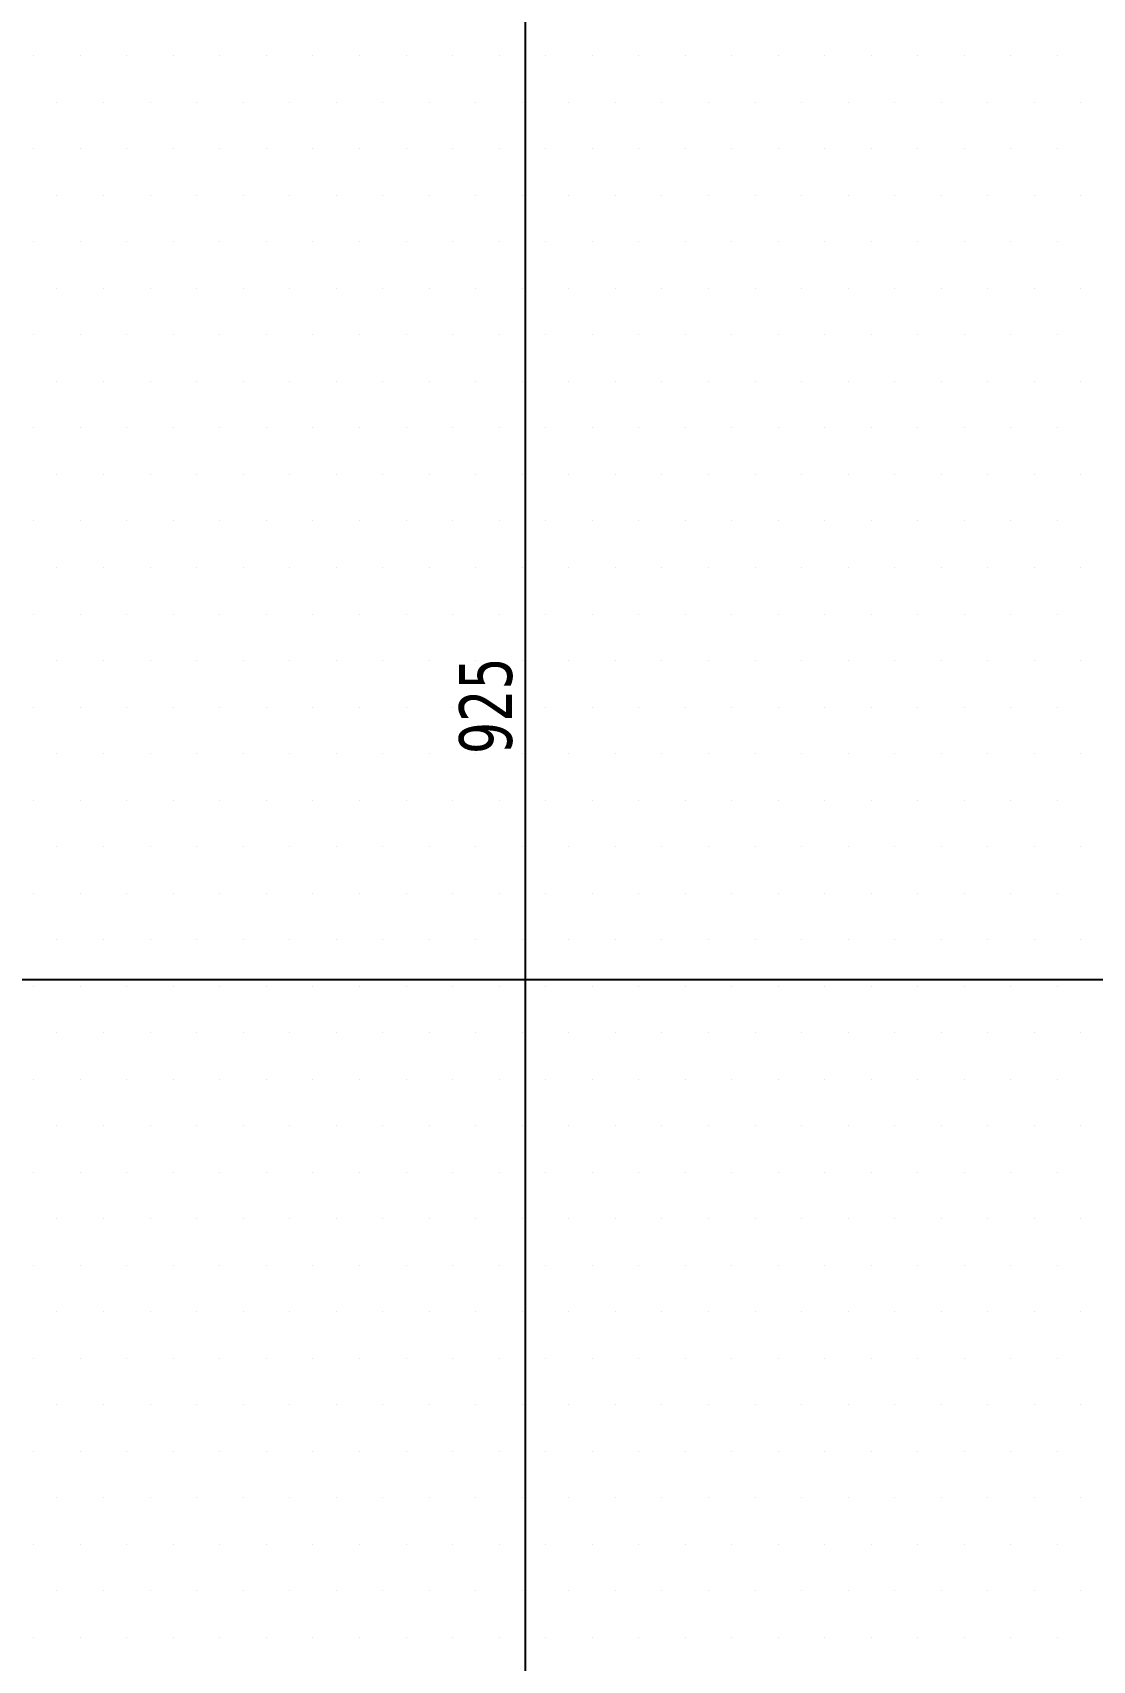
# Model space of a CAD drawing. Header units: millimetres. Extents: x 43168.9 to 43194.6, y -25545.1 to -25543.4.
# Drawn here: x 43178.8456 to 43178.9179, y -25544.4376 to -25544.3264 of the extents above; entities that cross this region are included whole.
import ezdxf

# ---------------------------------------------------------------- set-up
doc = ezdxf.new("R2010")
doc.units = ezdxf.units.MM
doc.header["$LTSCALE"] = 200
doc.layers.add('olcuic_sgh', color=183, linetype='Continuous')
doc.layers.add('tarama-zemin_sgh', color=197, linetype='Continuous')
doc.styles.add('dim', font='VERDANA.TTF', dxfattribs={"width": 0.7})

msp = doc.modelspace()

# ---------------------------------------------------------------- linework, layer by layer
at = {"layer": 'olcuic_sgh'}
for p, q in [((43178.87917, -25544.27966), (43178.87917, -25544.46517)), ((43178.80663, -25544.39107), (43179.08113, -25544.39107))]:
    msp.add_line(p, q, dxfattribs=at)
at = {"layer": 'tarama-zemin_sgh'}
for p, q in [((43178.84564, -25544.32803), (43178.84564, -25544.32803)), ((43178.84881, -25544.32803), (43178.84881, -25544.32803)), ((43178.85199, -25544.32803), (43178.85199, -25544.32803)), ((43178.85516, -25544.32803), (43178.85516, -25544.32803)), ((43178.85834, -25544.32803), (43178.85834, -25544.32803)), ((43178.86151, -25544.32803), (43178.86151, -25544.32803)), ((43178.86469, -25544.32803), (43178.86469, -25544.32803)), ((43178.86786, -25544.32803), (43178.86786, -25544.32803)), ((43178.87104, -25544.32803), (43178.87104, -25544.32803)), ((43178.87421, -25544.32803), (43178.87421, -25544.32803)), ((43178.87739, -25544.32803), (43178.87739, -25544.32803)), ((43178.88056, -25544.32803), (43178.88056, -25544.32803)), ((43178.88374, -25544.32803), (43178.88374, -25544.32803)), ((43178.88691, -25544.32803), (43178.88691, -25544.32803)), ((43178.89009, -25544.32803), (43178.89009, -25544.32803)), ((43178.89326, -25544.32803), (43178.89326, -25544.32803)), ((43178.89644, -25544.32803), (43178.89644, -25544.32803)), ((43178.89961, -25544.32803), (43178.89961, -25544.32803)), ((43178.90279, -25544.32803), (43178.90279, -25544.32803)), ((43178.90596, -25544.32803), (43178.90596, -25544.32803)), ((43178.90914, -25544.32803), (43178.90914, -25544.32803)), ((43178.91231, -25544.32803), (43178.91231, -25544.32803)), ((43178.91549, -25544.32803), (43178.91549, -25544.32803)), ((43178.84722, -25544.3312), (43178.84722, -25544.3312)), ((43178.8504, -25544.3312), (43178.8504, -25544.3312)), ((43178.85357, -25544.3312), (43178.85357, -25544.3312)), ((43178.85675, -25544.3312), (43178.85675, -25544.3312)), ((43178.85992, -25544.3312), (43178.85992, -25544.3312)), ((43178.8631, -25544.3312), (43178.8631, -25544.3312)), ((43178.86627, -25544.3312), (43178.86627, -25544.3312)), ((43178.86945, -25544.3312), (43178.86945, -25544.3312)), ((43178.87262, -25544.3312), (43178.87262, -25544.3312)), ((43178.8758, -25544.3312), (43178.8758, -25544.3312)), ((43178.87897, -25544.3312), (43178.87897, -25544.3312)), ((43178.88215, -25544.3312), (43178.88215, -25544.3312)), ((43178.88532, -25544.3312), (43178.88532, -25544.3312)), ((43178.8885, -25544.3312), (43178.8885, -25544.3312)), ((43178.89167, -25544.3312), (43178.89167, -25544.3312)), ((43178.89485, -25544.3312), (43178.89485, -25544.3312)), ((43178.89802, -25544.3312), (43178.89802, -25544.3312)), ((43178.9012, -25544.3312), (43178.9012, -25544.3312)), ((43178.90437, -25544.3312), (43178.90437, -25544.3312)), ((43178.90755, -25544.3312), (43178.90755, -25544.3312)), ((43178.91072, -25544.3312), (43178.91072, -25544.3312)), ((43178.9139, -25544.3312), (43178.9139, -25544.3312)), ((43178.91707, -25544.3312), (43178.91707, -25544.3312)), ((43178.84564, -25544.33438), (43178.84564, -25544.33438)), ((43178.84881, -25544.33438), (43178.84881, -25544.33438)), ((43178.85199, -25544.33438), (43178.85199, -25544.33438)), ((43178.85516, -25544.33438), (43178.85516, -25544.33438)), ((43178.85834, -25544.33438), (43178.85834, -25544.33438)), ((43178.86151, -25544.33438), (43178.86151, -25544.33438)), ((43178.86469, -25544.33438), (43178.86469, -25544.33438)), ((43178.86786, -25544.33438), (43178.86786, -25544.33438)), ((43178.87104, -25544.33438), (43178.87104, -25544.33438)), ((43178.87421, -25544.33438), (43178.87421, -25544.33438)), ((43178.87739, -25544.33438), (43178.87739, -25544.33438)), ((43178.88056, -25544.33438), (43178.88056, -25544.33438)), ((43178.88374, -25544.33438), (43178.88374, -25544.33438)), ((43178.88691, -25544.33438), (43178.88691, -25544.33438)), ((43178.89009, -25544.33438), (43178.89009, -25544.33438)), ((43178.89326, -25544.33438), (43178.89326, -25544.33438)), ((43178.89644, -25544.33438), (43178.89644, -25544.33438)), ((43178.89961, -25544.33438), (43178.89961, -25544.33438)), ((43178.90279, -25544.33438), (43178.90279, -25544.33438)), ((43178.90596, -25544.33438), (43178.90596, -25544.33438)), ((43178.90914, -25544.33438), (43178.90914, -25544.33438)), ((43178.91231, -25544.33438), (43178.91231, -25544.33438)), ((43178.91549, -25544.33438), (43178.91549, -25544.33438)), ((43178.84722, -25544.33755), (43178.84722, -25544.33755)), ((43178.8504, -25544.33755), (43178.8504, -25544.33755)), ((43178.85357, -25544.33755), (43178.85357, -25544.33755)), ((43178.85675, -25544.33755), (43178.85675, -25544.33755)), ((43178.85992, -25544.33755), (43178.85992, -25544.33755)), ((43178.8631, -25544.33755), (43178.8631, -25544.33755)), ((43178.86627, -25544.33755), (43178.86627, -25544.33755)), ((43178.86945, -25544.33755), (43178.86945, -25544.33755)), ((43178.87262, -25544.33755), (43178.87262, -25544.33755)), ((43178.8758, -25544.33755), (43178.8758, -25544.33755)), ((43178.87897, -25544.33755), (43178.87897, -25544.33755)), ((43178.88215, -25544.33755), (43178.88215, -25544.33755)), ((43178.88532, -25544.33755), (43178.88532, -25544.33755)), ((43178.8885, -25544.33755), (43178.8885, -25544.33755)), ((43178.89167, -25544.33755), (43178.89167, -25544.33755)), ((43178.89485, -25544.33755), (43178.89485, -25544.33755)), ((43178.89802, -25544.33755), (43178.89802, -25544.33755)), ((43178.9012, -25544.33755), (43178.9012, -25544.33755)), ((43178.90437, -25544.33755), (43178.90437, -25544.33755)), ((43178.90755, -25544.33755), (43178.90755, -25544.33755)), ((43178.91072, -25544.33755), (43178.91072, -25544.33755)), ((43178.9139, -25544.33755), (43178.9139, -25544.33755)), ((43178.91707, -25544.33755), (43178.91707, -25544.33755)), ((43178.84564, -25544.34073), (43178.84564, -25544.34073)), ((43178.84881, -25544.34073), (43178.84881, -25544.34073)), ((43178.85199, -25544.34073), (43178.85199, -25544.34073)), ((43178.85516, -25544.34073), (43178.85516, -25544.34073)), ((43178.85834, -25544.34073), (43178.85834, -25544.34073)), ((43178.86151, -25544.34073), (43178.86151, -25544.34073)), ((43178.86469, -25544.34073), (43178.86469, -25544.34073)), ((43178.86786, -25544.34073), (43178.86786, -25544.34073)), ((43178.87104, -25544.34073), (43178.87104, -25544.34073)), ((43178.87421, -25544.34073), (43178.87421, -25544.34073)), ((43178.87739, -25544.34073), (43178.87739, -25544.34073)), ((43178.88056, -25544.34073), (43178.88056, -25544.34073)), ((43178.88374, -25544.34073), (43178.88374, -25544.34073)), ((43178.88691, -25544.34073), (43178.88691, -25544.34073)), ((43178.89009, -25544.34073), (43178.89009, -25544.34073)), ((43178.89326, -25544.34073), (43178.89326, -25544.34073)), ((43178.89644, -25544.34073), (43178.89644, -25544.34073)), ((43178.89961, -25544.34073), (43178.89961, -25544.34073)), ((43178.90279, -25544.34073), (43178.90279, -25544.34073)), ((43178.90596, -25544.34073), (43178.90596, -25544.34073)), ((43178.90914, -25544.34073), (43178.90914, -25544.34073)), ((43178.91231, -25544.34073), (43178.91231, -25544.34073)), ((43178.91549, -25544.34073), (43178.91549, -25544.34073)), ((43178.84722, -25544.3439), (43178.84722, -25544.3439)), ((43178.8504, -25544.3439), (43178.8504, -25544.3439)), ((43178.85357, -25544.3439), (43178.85357, -25544.3439)), ((43178.85675, -25544.3439), (43178.85675, -25544.3439)), ((43178.85992, -25544.3439), (43178.85992, -25544.3439)), ((43178.8631, -25544.3439), (43178.8631, -25544.3439)), ((43178.86627, -25544.3439), (43178.86627, -25544.3439)), ((43178.86945, -25544.3439), (43178.86945, -25544.3439)), ((43178.87262, -25544.3439), (43178.87262, -25544.3439)), ((43178.8758, -25544.3439), (43178.8758, -25544.3439)), ((43178.87897, -25544.3439), (43178.87897, -25544.3439)), ((43178.88215, -25544.3439), (43178.88215, -25544.3439)), ((43178.88532, -25544.3439), (43178.88532, -25544.3439)), ((43178.8885, -25544.3439), (43178.8885, -25544.3439)), ((43178.89167, -25544.3439), (43178.89167, -25544.3439)), ((43178.89485, -25544.3439), (43178.89485, -25544.3439)), ((43178.89802, -25544.3439), (43178.89802, -25544.3439)), ((43178.9012, -25544.3439), (43178.9012, -25544.3439)), ((43178.90437, -25544.3439), (43178.90437, -25544.3439)), ((43178.90755, -25544.3439), (43178.90755, -25544.3439)), ((43178.91072, -25544.3439), (43178.91072, -25544.3439)), ((43178.9139, -25544.3439), (43178.9139, -25544.3439)), ((43178.91707, -25544.3439), (43178.91707, -25544.3439)), ((43178.84564, -25544.34708), (43178.84564, -25544.34708)), ((43178.84881, -25544.34708), (43178.84881, -25544.34708)), ((43178.85199, -25544.34708), (43178.85199, -25544.34708)), ((43178.85516, -25544.34708), (43178.85516, -25544.34708)), ((43178.85834, -25544.34708), (43178.85834, -25544.34708)), ((43178.86151, -25544.34708), (43178.86151, -25544.34708)), ((43178.86469, -25544.34708), (43178.86469, -25544.34708)), ((43178.86786, -25544.34708), (43178.86786, -25544.34708)), ((43178.87104, -25544.34708), (43178.87104, -25544.34708)), ((43178.87421, -25544.34708), (43178.87421, -25544.34708)), ((43178.87739, -25544.34708), (43178.87739, -25544.34708)), ((43178.88056, -25544.34708), (43178.88056, -25544.34708)), ((43178.88374, -25544.34708), (43178.88374, -25544.34708)), ((43178.88691, -25544.34708), (43178.88691, -25544.34708)), ((43178.89009, -25544.34708), (43178.89009, -25544.34708)), ((43178.89326, -25544.34708), (43178.89326, -25544.34708)), ((43178.89644, -25544.34708), (43178.89644, -25544.34708)), ((43178.89961, -25544.34708), (43178.89961, -25544.34708)), ((43178.90279, -25544.34708), (43178.90279, -25544.34708)), ((43178.90596, -25544.34708), (43178.90596, -25544.34708)), ((43178.90914, -25544.34708), (43178.90914, -25544.34708)), ((43178.91231, -25544.34708), (43178.91231, -25544.34708)), ((43178.91549, -25544.34708), (43178.91549, -25544.34708)), ((43178.84722, -25544.35025), (43178.84722, -25544.35025)), ((43178.8504, -25544.35025), (43178.8504, -25544.35025)), ((43178.85357, -25544.35025), (43178.85357, -25544.35025)), ((43178.85675, -25544.35025), (43178.85675, -25544.35025)), ((43178.85992, -25544.35025), (43178.85992, -25544.35025)), ((43178.8631, -25544.35025), (43178.8631, -25544.35025)), ((43178.86627, -25544.35025), (43178.86627, -25544.35025)), ((43178.86945, -25544.35025), (43178.86945, -25544.35025)), ((43178.87262, -25544.35025), (43178.87262, -25544.35025)), ((43178.8758, -25544.35025), (43178.8758, -25544.35025)), ((43178.87897, -25544.35025), (43178.87897, -25544.35025)), ((43178.88215, -25544.35025), (43178.88215, -25544.35025)), ((43178.88532, -25544.35025), (43178.88532, -25544.35025)), ((43178.8885, -25544.35025), (43178.8885, -25544.35025)), ((43178.89167, -25544.35025), (43178.89167, -25544.35025)), ((43178.89485, -25544.35025), (43178.89485, -25544.35025)), ((43178.89802, -25544.35025), (43178.89802, -25544.35025)), ((43178.9012, -25544.35025), (43178.9012, -25544.35025)), ((43178.90437, -25544.35025), (43178.90437, -25544.35025)), ((43178.90755, -25544.35025), (43178.90755, -25544.35025)), ((43178.91072, -25544.35025), (43178.91072, -25544.35025)), ((43178.9139, -25544.35025), (43178.9139, -25544.35025)), ((43178.91707, -25544.35025), (43178.91707, -25544.35025)), ((43178.84564, -25544.35343), (43178.84564, -25544.35343)), ((43178.84881, -25544.35343), (43178.84881, -25544.35343)), ((43178.85199, -25544.35343), (43178.85199, -25544.35343)), ((43178.85516, -25544.35343), (43178.85516, -25544.35343)), ((43178.85834, -25544.35343), (43178.85834, -25544.35343)), ((43178.86151, -25544.35343), (43178.86151, -25544.35343)), ((43178.86469, -25544.35343), (43178.86469, -25544.35343)), ((43178.86786, -25544.35343), (43178.86786, -25544.35343)), ((43178.87104, -25544.35343), (43178.87104, -25544.35343)), ((43178.87421, -25544.35343), (43178.87421, -25544.35343)), ((43178.87739, -25544.35343), (43178.87739, -25544.35343)), ((43178.88056, -25544.35343), (43178.88056, -25544.35343)), ((43178.88374, -25544.35343), (43178.88374, -25544.35343)), ((43178.88691, -25544.35343), (43178.88691, -25544.35343)), ((43178.89009, -25544.35343), (43178.89009, -25544.35343)), ((43178.89326, -25544.35343), (43178.89326, -25544.35343)), ((43178.89644, -25544.35343), (43178.89644, -25544.35343)), ((43178.89961, -25544.35343), (43178.89961, -25544.35343)), ((43178.90279, -25544.35343), (43178.90279, -25544.35343)), ((43178.90596, -25544.35343), (43178.90596, -25544.35343)), ((43178.90914, -25544.35343), (43178.90914, -25544.35343)), ((43178.91231, -25544.35343), (43178.91231, -25544.35343)), ((43178.91549, -25544.35343), (43178.91549, -25544.35343)), ((43178.84722, -25544.3566), (43178.84722, -25544.3566)), ((43178.8504, -25544.3566), (43178.8504, -25544.3566)), ((43178.85357, -25544.3566), (43178.85357, -25544.3566)), ((43178.85675, -25544.3566), (43178.85675, -25544.3566)), ((43178.85992, -25544.3566), (43178.85992, -25544.3566)), ((43178.8631, -25544.3566), (43178.8631, -25544.3566)), ((43178.86627, -25544.3566), (43178.86627, -25544.3566)), ((43178.86945, -25544.3566), (43178.86945, -25544.3566)), ((43178.87262, -25544.3566), (43178.87262, -25544.3566)), ((43178.8758, -25544.3566), (43178.8758, -25544.3566)), ((43178.87897, -25544.3566), (43178.87897, -25544.3566)), ((43178.88215, -25544.3566), (43178.88215, -25544.3566)), ((43178.88532, -25544.3566), (43178.88532, -25544.3566)), ((43178.8885, -25544.3566), (43178.8885, -25544.3566)), ((43178.89167, -25544.3566), (43178.89167, -25544.3566)), ((43178.89485, -25544.3566), (43178.89485, -25544.3566)), ((43178.89802, -25544.3566), (43178.89802, -25544.3566)), ((43178.9012, -25544.3566), (43178.9012, -25544.3566)), ((43178.90437, -25544.3566), (43178.90437, -25544.3566)), ((43178.90755, -25544.3566), (43178.90755, -25544.3566)), ((43178.91072, -25544.3566), (43178.91072, -25544.3566)), ((43178.9139, -25544.3566), (43178.9139, -25544.3566)), ((43178.91707, -25544.3566), (43178.91707, -25544.3566)), ((43178.84564, -25544.35978), (43178.84564, -25544.35978)), ((43178.84881, -25544.35978), (43178.84881, -25544.35978)), ((43178.85199, -25544.35978), (43178.85199, -25544.35978)), ((43178.85516, -25544.35978), (43178.85516, -25544.35978)), ((43178.85834, -25544.35978), (43178.85834, -25544.35978)), ((43178.86151, -25544.35978), (43178.86151, -25544.35978)), ((43178.86469, -25544.35978), (43178.86469, -25544.35978)), ((43178.86786, -25544.35978), (43178.86786, -25544.35978)), ((43178.87104, -25544.35978), (43178.87104, -25544.35978)), ((43178.87421, -25544.35978), (43178.87421, -25544.35978)), ((43178.87739, -25544.35978), (43178.87739, -25544.35978)), ((43178.88056, -25544.35978), (43178.88056, -25544.35978)), ((43178.88374, -25544.35978), (43178.88374, -25544.35978)), ((43178.88691, -25544.35978), (43178.88691, -25544.35978)), ((43178.89009, -25544.35978), (43178.89009, -25544.35978)), ((43178.89326, -25544.35978), (43178.89326, -25544.35978)), ((43178.89644, -25544.35978), (43178.89644, -25544.35978)), ((43178.89961, -25544.35978), (43178.89961, -25544.35978)), ((43178.90279, -25544.35978), (43178.90279, -25544.35978)), ((43178.90596, -25544.35978), (43178.90596, -25544.35978)), ((43178.90914, -25544.35978), (43178.90914, -25544.35978)), ((43178.91231, -25544.35978), (43178.91231, -25544.35978)), ((43178.91549, -25544.35978), (43178.91549, -25544.35978)), ((43178.84722, -25544.36295), (43178.84722, -25544.36295)), ((43178.8504, -25544.36295), (43178.8504, -25544.36295)), ((43178.85357, -25544.36295), (43178.85357, -25544.36295)), ((43178.85675, -25544.36295), (43178.85675, -25544.36295)), ((43178.85992, -25544.36295), (43178.85992, -25544.36295)), ((43178.8631, -25544.36295), (43178.8631, -25544.36295)), ((43178.86627, -25544.36295), (43178.86627, -25544.36295)), ((43178.86945, -25544.36295), (43178.86945, -25544.36295)), ((43178.87262, -25544.36295), (43178.87262, -25544.36295)), ((43178.8758, -25544.36295), (43178.8758, -25544.36295)), ((43178.87897, -25544.36295), (43178.87897, -25544.36295)), ((43178.88215, -25544.36295), (43178.88215, -25544.36295)), ((43178.88532, -25544.36295), (43178.88532, -25544.36295)), ((43178.8885, -25544.36295), (43178.8885, -25544.36295)), ((43178.89167, -25544.36295), (43178.89167, -25544.36295)), ((43178.89485, -25544.36295), (43178.89485, -25544.36295)), ((43178.89802, -25544.36295), (43178.89802, -25544.36295)), ((43178.9012, -25544.36295), (43178.9012, -25544.36295)), ((43178.90437, -25544.36295), (43178.90437, -25544.36295)), ((43178.90755, -25544.36295), (43178.90755, -25544.36295)), ((43178.91072, -25544.36295), (43178.91072, -25544.36295)), ((43178.9139, -25544.36295), (43178.9139, -25544.36295)), ((43178.91707, -25544.36295), (43178.91707, -25544.36295)), ((43178.84564, -25544.36613), (43178.84564, -25544.36613)), ((43178.84881, -25544.36613), (43178.84881, -25544.36613)), ((43178.85199, -25544.36613), (43178.85199, -25544.36613)), ((43178.85516, -25544.36613), (43178.85516, -25544.36613)), ((43178.85834, -25544.36613), (43178.85834, -25544.36613)), ((43178.86151, -25544.36613), (43178.86151, -25544.36613)), ((43178.86469, -25544.36613), (43178.86469, -25544.36613)), ((43178.86786, -25544.36613), (43178.86786, -25544.36613)), ((43178.87104, -25544.36613), (43178.87104, -25544.36613)), ((43178.87421, -25544.36613), (43178.87421, -25544.36613)), ((43178.87739, -25544.36613), (43178.87739, -25544.36613)), ((43178.88056, -25544.36613), (43178.88056, -25544.36613)), ((43178.88374, -25544.36613), (43178.88374, -25544.36613)), ((43178.88691, -25544.36613), (43178.88691, -25544.36613)), ((43178.89009, -25544.36613), (43178.89009, -25544.36613)), ((43178.89326, -25544.36613), (43178.89326, -25544.36613)), ((43178.89644, -25544.36613), (43178.89644, -25544.36613)), ((43178.89961, -25544.36613), (43178.89961, -25544.36613)), ((43178.90279, -25544.36613), (43178.90279, -25544.36613)), ((43178.90596, -25544.36613), (43178.90596, -25544.36613)), ((43178.90914, -25544.36613), (43178.90914, -25544.36613)), ((43178.91231, -25544.36613), (43178.91231, -25544.36613)), ((43178.91549, -25544.36613), (43178.91549, -25544.36613)), ((43178.84722, -25544.3693), (43178.84722, -25544.3693)), ((43178.8504, -25544.3693), (43178.8504, -25544.3693)), ((43178.85357, -25544.3693), (43178.85357, -25544.3693)), ((43178.85675, -25544.3693), (43178.85675, -25544.3693)), ((43178.85992, -25544.3693), (43178.85992, -25544.3693)), ((43178.8631, -25544.3693), (43178.8631, -25544.3693)), ((43178.86627, -25544.3693), (43178.86627, -25544.3693)), ((43178.86945, -25544.3693), (43178.86945, -25544.3693)), ((43178.87262, -25544.3693), (43178.87262, -25544.3693)), ((43178.8758, -25544.3693), (43178.8758, -25544.3693)), ((43178.87897, -25544.3693), (43178.87897, -25544.3693)), ((43178.88215, -25544.3693), (43178.88215, -25544.3693)), ((43178.88532, -25544.3693), (43178.88532, -25544.3693)), ((43178.8885, -25544.3693), (43178.8885, -25544.3693)), ((43178.89167, -25544.3693), (43178.89167, -25544.3693)), ((43178.89485, -25544.3693), (43178.89485, -25544.3693)), ((43178.89802, -25544.3693), (43178.89802, -25544.3693)), ((43178.9012, -25544.3693), (43178.9012, -25544.3693)), ((43178.90437, -25544.3693), (43178.90437, -25544.3693)), ((43178.90755, -25544.3693), (43178.90755, -25544.3693)), ((43178.91072, -25544.3693), (43178.91072, -25544.3693)), ((43178.9139, -25544.3693), (43178.9139, -25544.3693)), ((43178.91707, -25544.3693), (43178.91707, -25544.3693)), ((43178.84564, -25544.37248), (43178.84564, -25544.37248)), ((43178.84881, -25544.37248), (43178.84881, -25544.37248)), ((43178.85199, -25544.37248), (43178.85199, -25544.37248)), ((43178.85516, -25544.37248), (43178.85516, -25544.37248)), ((43178.85834, -25544.37248), (43178.85834, -25544.37248)), ((43178.86151, -25544.37248), (43178.86151, -25544.37248)), ((43178.86469, -25544.37248), (43178.86469, -25544.37248)), ((43178.86786, -25544.37248), (43178.86786, -25544.37248)), ((43178.87104, -25544.37248), (43178.87104, -25544.37248)), ((43178.87421, -25544.37248), (43178.87421, -25544.37248)), ((43178.87739, -25544.37248), (43178.87739, -25544.37248)), ((43178.88056, -25544.37248), (43178.88056, -25544.37248)), ((43178.88374, -25544.37248), (43178.88374, -25544.37248)), ((43178.88691, -25544.37248), (43178.88691, -25544.37248)), ((43178.89009, -25544.37248), (43178.89009, -25544.37248)), ((43178.89326, -25544.37248), (43178.89326, -25544.37248)), ((43178.89644, -25544.37248), (43178.89644, -25544.37248)), ((43178.89961, -25544.37248), (43178.89961, -25544.37248)), ((43178.90279, -25544.37248), (43178.90279, -25544.37248)), ((43178.90596, -25544.37248), (43178.90596, -25544.37248)), ((43178.90914, -25544.37248), (43178.90914, -25544.37248)), ((43178.91231, -25544.37248), (43178.91231, -25544.37248)), ((43178.91549, -25544.37248), (43178.91549, -25544.37248)), ((43178.84722, -25544.37565), (43178.84722, -25544.37565)), ((43178.8504, -25544.37565), (43178.8504, -25544.37565)), ((43178.85357, -25544.37565), (43178.85357, -25544.37565)), ((43178.85675, -25544.37565), (43178.85675, -25544.37565)), ((43178.85992, -25544.37565), (43178.85992, -25544.37565)), ((43178.8631, -25544.37565), (43178.8631, -25544.37565)), ((43178.86627, -25544.37565), (43178.86627, -25544.37565)), ((43178.86945, -25544.37565), (43178.86945, -25544.37565)), ((43178.87262, -25544.37565), (43178.87262, -25544.37565)), ((43178.8758, -25544.37565), (43178.8758, -25544.37565)), ((43178.87897, -25544.37565), (43178.87897, -25544.37565)), ((43178.88215, -25544.37565), (43178.88215, -25544.37565)), ((43178.88532, -25544.37565), (43178.88532, -25544.37565)), ((43178.8885, -25544.37565), (43178.8885, -25544.37565)), ((43178.89167, -25544.37565), (43178.89167, -25544.37565)), ((43178.89485, -25544.37565), (43178.89485, -25544.37565)), ((43178.89802, -25544.37565), (43178.89802, -25544.37565)), ((43178.9012, -25544.37565), (43178.9012, -25544.37565)), ((43178.90437, -25544.37565), (43178.90437, -25544.37565)), ((43178.90755, -25544.37565), (43178.90755, -25544.37565)), ((43178.91072, -25544.37565), (43178.91072, -25544.37565)), ((43178.9139, -25544.37565), (43178.9139, -25544.37565)), ((43178.91707, -25544.37565), (43178.91707, -25544.37565)), ((43178.84564, -25544.37883), (43178.84564, -25544.37883)), ((43178.84881, -25544.37883), (43178.84881, -25544.37883)), ((43178.85199, -25544.37883), (43178.85199, -25544.37883)), ((43178.85516, -25544.37883), (43178.85516, -25544.37883)), ((43178.85834, -25544.37883), (43178.85834, -25544.37883)), ((43178.86151, -25544.37883), (43178.86151, -25544.37883)), ((43178.86469, -25544.37883), (43178.86469, -25544.37883)), ((43178.86786, -25544.37883), (43178.86786, -25544.37883)), ((43178.87104, -25544.37883), (43178.87104, -25544.37883)), ((43178.87421, -25544.37883), (43178.87421, -25544.37883)), ((43178.87739, -25544.37883), (43178.87739, -25544.37883)), ((43178.88056, -25544.37883), (43178.88056, -25544.37883)), ((43178.88374, -25544.37883), (43178.88374, -25544.37883)), ((43178.88691, -25544.37883), (43178.88691, -25544.37883)), ((43178.89009, -25544.37883), (43178.89009, -25544.37883)), ((43178.89326, -25544.37883), (43178.89326, -25544.37883)), ((43178.89644, -25544.37883), (43178.89644, -25544.37883)), ((43178.89961, -25544.37883), (43178.89961, -25544.37883)), ((43178.90279, -25544.37883), (43178.90279, -25544.37883)), ((43178.90596, -25544.37883), (43178.90596, -25544.37883)), ((43178.90914, -25544.37883), (43178.90914, -25544.37883)), ((43178.91231, -25544.37883), (43178.91231, -25544.37883)), ((43178.91549, -25544.37883), (43178.91549, -25544.37883)), ((43178.84722, -25544.382), (43178.84722, -25544.382)), ((43178.8504, -25544.382), (43178.8504, -25544.382)), ((43178.85357, -25544.382), (43178.85357, -25544.382)), ((43178.85675, -25544.382), (43178.85675, -25544.382)), ((43178.85992, -25544.382), (43178.85992, -25544.382)), ((43178.8631, -25544.382), (43178.8631, -25544.382)), ((43178.86627, -25544.382), (43178.86627, -25544.382)), ((43178.86945, -25544.382), (43178.86945, -25544.382)), ((43178.87262, -25544.382), (43178.87262, -25544.382)), ((43178.8758, -25544.382), (43178.8758, -25544.382)), ((43178.87897, -25544.382), (43178.87897, -25544.382)), ((43178.88215, -25544.382), (43178.88215, -25544.382)), ((43178.88532, -25544.382), (43178.88532, -25544.382)), ((43178.8885, -25544.382), (43178.8885, -25544.382)), ((43178.89167, -25544.382), (43178.89167, -25544.382)), ((43178.89485, -25544.382), (43178.89485, -25544.382)), ((43178.89802, -25544.382), (43178.89802, -25544.382)), ((43178.9012, -25544.382), (43178.9012, -25544.382)), ((43178.90437, -25544.382), (43178.90437, -25544.382)), ((43178.90755, -25544.382), (43178.90755, -25544.382)), ((43178.91072, -25544.382), (43178.91072, -25544.382)), ((43178.9139, -25544.382), (43178.9139, -25544.382)), ((43178.91707, -25544.382), (43178.91707, -25544.382)), ((43178.84564, -25544.38518), (43178.84564, -25544.38518)), ((43178.84881, -25544.38518), (43178.84881, -25544.38518)), ((43178.85199, -25544.38518), (43178.85199, -25544.38518)), ((43178.85516, -25544.38518), (43178.85516, -25544.38518)), ((43178.85834, -25544.38518), (43178.85834, -25544.38518)), ((43178.86151, -25544.38518), (43178.86151, -25544.38518)), ((43178.86469, -25544.38518), (43178.86469, -25544.38518)), ((43178.86786, -25544.38518), (43178.86786, -25544.38518)), ((43178.87104, -25544.38518), (43178.87104, -25544.38518)), ((43178.87421, -25544.38518), (43178.87421, -25544.38518)), ((43178.87739, -25544.38518), (43178.87739, -25544.38518)), ((43178.88056, -25544.38518), (43178.88056, -25544.38518)), ((43178.88374, -25544.38518), (43178.88374, -25544.38518)), ((43178.88691, -25544.38518), (43178.88691, -25544.38518)), ((43178.89009, -25544.38518), (43178.89009, -25544.38518)), ((43178.89326, -25544.38518), (43178.89326, -25544.38518)), ((43178.89644, -25544.38518), (43178.89644, -25544.38518)), ((43178.89961, -25544.38518), (43178.89961, -25544.38518)), ((43178.90279, -25544.38518), (43178.90279, -25544.38518)), ((43178.90596, -25544.38518), (43178.90596, -25544.38518)), ((43178.90914, -25544.38518), (43178.90914, -25544.38518)), ((43178.91231, -25544.38518), (43178.91231, -25544.38518)), ((43178.91549, -25544.38518), (43178.91549, -25544.38518)), ((43178.84722, -25544.38835), (43178.84722, -25544.38835)), ((43178.8504, -25544.38835), (43178.8504, -25544.38835)), ((43178.85357, -25544.38835), (43178.85357, -25544.38835)), ((43178.85675, -25544.38835), (43178.85675, -25544.38835)), ((43178.85992, -25544.38835), (43178.85992, -25544.38835)), ((43178.8631, -25544.38835), (43178.8631, -25544.38835)), ((43178.86627, -25544.38835), (43178.86627, -25544.38835)), ((43178.86945, -25544.38835), (43178.86945, -25544.38835)), ((43178.87262, -25544.38835), (43178.87262, -25544.38835)), ((43178.8758, -25544.38835), (43178.8758, -25544.38835)), ((43178.87897, -25544.38835), (43178.87897, -25544.38835)), ((43178.88215, -25544.38835), (43178.88215, -25544.38835)), ((43178.88532, -25544.38835), (43178.88532, -25544.38835)), ((43178.8885, -25544.38835), (43178.8885, -25544.38835)), ((43178.89167, -25544.38835), (43178.89167, -25544.38835)), ((43178.89485, -25544.38835), (43178.89485, -25544.38835)), ((43178.89802, -25544.38835), (43178.89802, -25544.38835)), ((43178.9012, -25544.38835), (43178.9012, -25544.38835)), ((43178.90437, -25544.38835), (43178.90437, -25544.38835)), ((43178.90755, -25544.38835), (43178.90755, -25544.38835)), ((43178.91072, -25544.38835), (43178.91072, -25544.38835)), ((43178.9139, -25544.38835), (43178.9139, -25544.38835)), ((43178.91707, -25544.38835), (43178.91707, -25544.38835)), ((43178.84564, -25544.39153), (43178.84564, -25544.39153)), ((43178.84881, -25544.39153), (43178.84881, -25544.39153)), ((43178.85199, -25544.39153), (43178.85199, -25544.39153)), ((43178.85516, -25544.39153), (43178.85516, -25544.39153)), ((43178.85834, -25544.39153), (43178.85834, -25544.39153)), ((43178.86151, -25544.39153), (43178.86151, -25544.39153)), ((43178.86469, -25544.39153), (43178.86469, -25544.39153)), ((43178.86786, -25544.39153), (43178.86786, -25544.39153)), ((43178.87104, -25544.39153), (43178.87104, -25544.39153)), ((43178.87421, -25544.39153), (43178.87421, -25544.39153)), ((43178.87739, -25544.39153), (43178.87739, -25544.39153)), ((43178.88056, -25544.39153), (43178.88056, -25544.39153)), ((43178.88374, -25544.39153), (43178.88374, -25544.39153)), ((43178.88691, -25544.39153), (43178.88691, -25544.39153)), ((43178.89009, -25544.39153), (43178.89009, -25544.39153)), ((43178.89326, -25544.39153), (43178.89326, -25544.39153)), ((43178.89644, -25544.39153), (43178.89644, -25544.39153)), ((43178.89961, -25544.39153), (43178.89961, -25544.39153)), ((43178.90279, -25544.39153), (43178.90279, -25544.39153)), ((43178.90596, -25544.39153), (43178.90596, -25544.39153)), ((43178.90914, -25544.39153), (43178.90914, -25544.39153)), ((43178.91231, -25544.39153), (43178.91231, -25544.39153)), ((43178.91549, -25544.39153), (43178.91549, -25544.39153)), ((43178.84722, -25544.3947), (43178.84722, -25544.3947)), ((43178.8504, -25544.3947), (43178.8504, -25544.3947)), ((43178.85357, -25544.3947), (43178.85357, -25544.3947)), ((43178.85675, -25544.3947), (43178.85675, -25544.3947)), ((43178.85992, -25544.3947), (43178.85992, -25544.3947)), ((43178.8631, -25544.3947), (43178.8631, -25544.3947)), ((43178.86627, -25544.3947), (43178.86627, -25544.3947)), ((43178.86945, -25544.3947), (43178.86945, -25544.3947)), ((43178.87262, -25544.3947), (43178.87262, -25544.3947)), ((43178.8758, -25544.3947), (43178.8758, -25544.3947)), ((43178.87897, -25544.3947), (43178.87897, -25544.3947)), ((43178.88215, -25544.3947), (43178.88215, -25544.3947)), ((43178.88532, -25544.3947), (43178.88532, -25544.3947)), ((43178.8885, -25544.3947), (43178.8885, -25544.3947)), ((43178.89167, -25544.3947), (43178.89167, -25544.3947)), ((43178.89485, -25544.3947), (43178.89485, -25544.3947)), ((43178.89802, -25544.3947), (43178.89802, -25544.3947)), ((43178.9012, -25544.3947), (43178.9012, -25544.3947)), ((43178.90437, -25544.3947), (43178.90437, -25544.3947)), ((43178.90755, -25544.3947), (43178.90755, -25544.3947)), ((43178.91072, -25544.3947), (43178.91072, -25544.3947)), ((43178.9139, -25544.3947), (43178.9139, -25544.3947)), ((43178.91707, -25544.3947), (43178.91707, -25544.3947)), ((43178.84564, -25544.39788), (43178.84564, -25544.39788)), ((43178.84881, -25544.39788), (43178.84881, -25544.39788)), ((43178.85199, -25544.39788), (43178.85199, -25544.39788)), ((43178.85516, -25544.39788), (43178.85516, -25544.39788)), ((43178.85834, -25544.39788), (43178.85834, -25544.39788)), ((43178.86151, -25544.39788), (43178.86151, -25544.39788)), ((43178.86469, -25544.39788), (43178.86469, -25544.39788)), ((43178.86786, -25544.39788), (43178.86786, -25544.39788)), ((43178.87104, -25544.39788), (43178.87104, -25544.39788)), ((43178.87421, -25544.39788), (43178.87421, -25544.39788)), ((43178.87739, -25544.39788), (43178.87739, -25544.39788)), ((43178.88056, -25544.39788), (43178.88056, -25544.39788)), ((43178.88374, -25544.39788), (43178.88374, -25544.39788)), ((43178.88691, -25544.39788), (43178.88691, -25544.39788)), ((43178.89009, -25544.39788), (43178.89009, -25544.39788)), ((43178.89326, -25544.39788), (43178.89326, -25544.39788)), ((43178.89644, -25544.39788), (43178.89644, -25544.39788)), ((43178.89961, -25544.39788), (43178.89961, -25544.39788)), ((43178.90279, -25544.39788), (43178.90279, -25544.39788)), ((43178.90596, -25544.39788), (43178.90596, -25544.39788)), ((43178.90914, -25544.39788), (43178.90914, -25544.39788)), ((43178.91231, -25544.39788), (43178.91231, -25544.39788)), ((43178.91549, -25544.39788), (43178.91549, -25544.39788)), ((43178.84722, -25544.40105), (43178.84722, -25544.40105)), ((43178.8504, -25544.40105), (43178.8504, -25544.40105)), ((43178.85357, -25544.40105), (43178.85357, -25544.40105)), ((43178.85675, -25544.40105), (43178.85675, -25544.40105)), ((43178.85992, -25544.40105), (43178.85992, -25544.40105)), ((43178.8631, -25544.40105), (43178.8631, -25544.40105)), ((43178.86627, -25544.40105), (43178.86627, -25544.40105)), ((43178.86945, -25544.40105), (43178.86945, -25544.40105)), ((43178.87262, -25544.40105), (43178.87262, -25544.40105)), ((43178.8758, -25544.40105), (43178.8758, -25544.40105)), ((43178.87897, -25544.40105), (43178.87897, -25544.40105)), ((43178.88215, -25544.40105), (43178.88215, -25544.40105)), ((43178.88532, -25544.40105), (43178.88532, -25544.40105)), ((43178.8885, -25544.40105), (43178.8885, -25544.40105)), ((43178.89167, -25544.40105), (43178.89167, -25544.40105)), ((43178.89485, -25544.40105), (43178.89485, -25544.40105)), ((43178.89802, -25544.40105), (43178.89802, -25544.40105)), ((43178.9012, -25544.40105), (43178.9012, -25544.40105)), ((43178.90437, -25544.40105), (43178.90437, -25544.40105)), ((43178.90755, -25544.40105), (43178.90755, -25544.40105)), ((43178.91072, -25544.40105), (43178.91072, -25544.40105)), ((43178.9139, -25544.40105), (43178.9139, -25544.40105)), ((43178.91707, -25544.40105), (43178.91707, -25544.40105)), ((43178.84564, -25544.40423), (43178.84564, -25544.40423)), ((43178.84881, -25544.40423), (43178.84881, -25544.40423)), ((43178.85199, -25544.40423), (43178.85199, -25544.40423)), ((43178.85516, -25544.40423), (43178.85516, -25544.40423)), ((43178.85834, -25544.40423), (43178.85834, -25544.40423)), ((43178.86151, -25544.40423), (43178.86151, -25544.40423)), ((43178.86469, -25544.40423), (43178.86469, -25544.40423)), ((43178.86786, -25544.40423), (43178.86786, -25544.40423)), ((43178.87104, -25544.40423), (43178.87104, -25544.40423)), ((43178.87421, -25544.40423), (43178.87421, -25544.40423)), ((43178.87739, -25544.40423), (43178.87739, -25544.40423)), ((43178.88056, -25544.40423), (43178.88056, -25544.40423)), ((43178.88374, -25544.40423), (43178.88374, -25544.40423)), ((43178.88691, -25544.40423), (43178.88691, -25544.40423)), ((43178.89009, -25544.40423), (43178.89009, -25544.40423)), ((43178.89326, -25544.40423), (43178.89326, -25544.40423)), ((43178.89644, -25544.40423), (43178.89644, -25544.40423)), ((43178.89961, -25544.40423), (43178.89961, -25544.40423)), ((43178.90279, -25544.40423), (43178.90279, -25544.40423)), ((43178.90596, -25544.40423), (43178.90596, -25544.40423)), ((43178.90914, -25544.40423), (43178.90914, -25544.40423)), ((43178.91231, -25544.40423), (43178.91231, -25544.40423)), ((43178.91549, -25544.40423), (43178.91549, -25544.40423)), ((43178.84722, -25544.4074), (43178.84722, -25544.4074)), ((43178.8504, -25544.4074), (43178.8504, -25544.4074)), ((43178.85357, -25544.4074), (43178.85357, -25544.4074)), ((43178.85675, -25544.4074), (43178.85675, -25544.4074)), ((43178.85992, -25544.4074), (43178.85992, -25544.4074)), ((43178.8631, -25544.4074), (43178.8631, -25544.4074)), ((43178.86627, -25544.4074), (43178.86627, -25544.4074)), ((43178.86945, -25544.4074), (43178.86945, -25544.4074)), ((43178.87262, -25544.4074), (43178.87262, -25544.4074)), ((43178.8758, -25544.4074), (43178.8758, -25544.4074)), ((43178.87897, -25544.4074), (43178.87897, -25544.4074)), ((43178.88215, -25544.4074), (43178.88215, -25544.4074)), ((43178.88532, -25544.4074), (43178.88532, -25544.4074)), ((43178.8885, -25544.4074), (43178.8885, -25544.4074)), ((43178.89167, -25544.4074), (43178.89167, -25544.4074)), ((43178.89485, -25544.4074), (43178.89485, -25544.4074)), ((43178.89802, -25544.4074), (43178.89802, -25544.4074)), ((43178.9012, -25544.4074), (43178.9012, -25544.4074)), ((43178.90437, -25544.4074), (43178.90437, -25544.4074)), ((43178.90755, -25544.4074), (43178.90755, -25544.4074)), ((43178.91072, -25544.4074), (43178.91072, -25544.4074)), ((43178.9139, -25544.4074), (43178.9139, -25544.4074)), ((43178.91707, -25544.4074), (43178.91707, -25544.4074)), ((43178.84564, -25544.41058), (43178.84564, -25544.41058)), ((43178.84881, -25544.41058), (43178.84881, -25544.41058)), ((43178.85199, -25544.41058), (43178.85199, -25544.41058)), ((43178.85516, -25544.41058), (43178.85516, -25544.41058)), ((43178.85834, -25544.41058), (43178.85834, -25544.41058)), ((43178.86151, -25544.41058), (43178.86151, -25544.41058)), ((43178.86469, -25544.41058), (43178.86469, -25544.41058)), ((43178.86786, -25544.41058), (43178.86786, -25544.41058)), ((43178.87104, -25544.41058), (43178.87104, -25544.41058)), ((43178.87421, -25544.41058), (43178.87421, -25544.41058)), ((43178.87739, -25544.41058), (43178.87739, -25544.41058)), ((43178.88056, -25544.41058), (43178.88056, -25544.41058)), ((43178.88374, -25544.41058), (43178.88374, -25544.41058)), ((43178.88691, -25544.41058), (43178.88691, -25544.41058)), ((43178.89009, -25544.41058), (43178.89009, -25544.41058)), ((43178.89326, -25544.41058), (43178.89326, -25544.41058)), ((43178.89644, -25544.41058), (43178.89644, -25544.41058)), ((43178.89961, -25544.41058), (43178.89961, -25544.41058)), ((43178.90279, -25544.41058), (43178.90279, -25544.41058)), ((43178.90596, -25544.41058), (43178.90596, -25544.41058)), ((43178.90914, -25544.41058), (43178.90914, -25544.41058)), ((43178.91231, -25544.41058), (43178.91231, -25544.41058)), ((43178.91549, -25544.41058), (43178.91549, -25544.41058)), ((43178.84722, -25544.41375), (43178.84722, -25544.41375)), ((43178.8504, -25544.41375), (43178.8504, -25544.41375)), ((43178.85357, -25544.41375), (43178.85357, -25544.41375)), ((43178.85675, -25544.41375), (43178.85675, -25544.41375)), ((43178.85992, -25544.41375), (43178.85992, -25544.41375)), ((43178.8631, -25544.41375), (43178.8631, -25544.41375)), ((43178.86627, -25544.41375), (43178.86627, -25544.41375)), ((43178.86945, -25544.41375), (43178.86945, -25544.41375)), ((43178.87262, -25544.41375), (43178.87262, -25544.41375)), ((43178.8758, -25544.41375), (43178.8758, -25544.41375)), ((43178.87897, -25544.41375), (43178.87897, -25544.41375)), ((43178.88215, -25544.41375), (43178.88215, -25544.41375)), ((43178.88532, -25544.41375), (43178.88532, -25544.41375)), ((43178.8885, -25544.41375), (43178.8885, -25544.41375)), ((43178.89167, -25544.41375), (43178.89167, -25544.41375)), ((43178.89485, -25544.41375), (43178.89485, -25544.41375)), ((43178.89802, -25544.41375), (43178.89802, -25544.41375)), ((43178.9012, -25544.41375), (43178.9012, -25544.41375)), ((43178.90437, -25544.41375), (43178.90437, -25544.41375)), ((43178.90755, -25544.41375), (43178.90755, -25544.41375)), ((43178.91072, -25544.41375), (43178.91072, -25544.41375)), ((43178.9139, -25544.41375), (43178.9139, -25544.41375)), ((43178.91707, -25544.41375), (43178.91707, -25544.41375)), ((43178.84564, -25544.41693), (43178.84564, -25544.41693)), ((43178.84881, -25544.41693), (43178.84881, -25544.41693)), ((43178.85199, -25544.41693), (43178.85199, -25544.41693)), ((43178.85516, -25544.41693), (43178.85516, -25544.41693)), ((43178.85834, -25544.41693), (43178.85834, -25544.41693)), ((43178.86151, -25544.41693), (43178.86151, -25544.41693)), ((43178.86469, -25544.41693), (43178.86469, -25544.41693)), ((43178.86786, -25544.41693), (43178.86786, -25544.41693)), ((43178.87104, -25544.41693), (43178.87104, -25544.41693)), ((43178.87421, -25544.41693), (43178.87421, -25544.41693)), ((43178.87739, -25544.41693), (43178.87739, -25544.41693)), ((43178.88056, -25544.41693), (43178.88056, -25544.41693)), ((43178.88374, -25544.41693), (43178.88374, -25544.41693)), ((43178.88691, -25544.41693), (43178.88691, -25544.41693)), ((43178.89009, -25544.41693), (43178.89009, -25544.41693)), ((43178.89326, -25544.41693), (43178.89326, -25544.41693)), ((43178.89644, -25544.41693), (43178.89644, -25544.41693)), ((43178.89961, -25544.41693), (43178.89961, -25544.41693)), ((43178.90279, -25544.41693), (43178.90279, -25544.41693)), ((43178.90596, -25544.41693), (43178.90596, -25544.41693)), ((43178.90914, -25544.41693), (43178.90914, -25544.41693)), ((43178.91231, -25544.41693), (43178.91231, -25544.41693)), ((43178.91549, -25544.41693), (43178.91549, -25544.41693)), ((43178.84722, -25544.4201), (43178.84722, -25544.4201)), ((43178.8504, -25544.4201), (43178.8504, -25544.4201)), ((43178.85357, -25544.4201), (43178.85357, -25544.4201)), ((43178.85675, -25544.4201), (43178.85675, -25544.4201)), ((43178.85992, -25544.4201), (43178.85992, -25544.4201)), ((43178.8631, -25544.4201), (43178.8631, -25544.4201)), ((43178.86627, -25544.4201), (43178.86627, -25544.4201)), ((43178.86945, -25544.4201), (43178.86945, -25544.4201)), ((43178.87262, -25544.4201), (43178.87262, -25544.4201)), ((43178.8758, -25544.4201), (43178.8758, -25544.4201)), ((43178.87897, -25544.4201), (43178.87897, -25544.4201)), ((43178.88215, -25544.4201), (43178.88215, -25544.4201)), ((43178.88532, -25544.4201), (43178.88532, -25544.4201)), ((43178.8885, -25544.4201), (43178.8885, -25544.4201)), ((43178.89167, -25544.4201), (43178.89167, -25544.4201)), ((43178.89485, -25544.4201), (43178.89485, -25544.4201)), ((43178.89802, -25544.4201), (43178.89802, -25544.4201)), ((43178.9012, -25544.4201), (43178.9012, -25544.4201)), ((43178.90437, -25544.4201), (43178.90437, -25544.4201)), ((43178.90755, -25544.4201), (43178.90755, -25544.4201)), ((43178.91072, -25544.4201), (43178.91072, -25544.4201)), ((43178.9139, -25544.4201), (43178.9139, -25544.4201)), ((43178.91707, -25544.4201), (43178.91707, -25544.4201)), ((43178.84564, -25544.42328), (43178.84564, -25544.42328)), ((43178.84881, -25544.42328), (43178.84881, -25544.42328)), ((43178.85199, -25544.42328), (43178.85199, -25544.42328)), ((43178.85516, -25544.42328), (43178.85516, -25544.42328)), ((43178.85834, -25544.42328), (43178.85834, -25544.42328)), ((43178.86151, -25544.42328), (43178.86151, -25544.42328)), ((43178.86469, -25544.42328), (43178.86469, -25544.42328)), ((43178.86786, -25544.42328), (43178.86786, -25544.42328)), ((43178.87104, -25544.42328), (43178.87104, -25544.42328)), ((43178.87421, -25544.42328), (43178.87421, -25544.42328)), ((43178.87739, -25544.42328), (43178.87739, -25544.42328)), ((43178.88056, -25544.42328), (43178.88056, -25544.42328)), ((43178.88374, -25544.42328), (43178.88374, -25544.42328)), ((43178.88691, -25544.42328), (43178.88691, -25544.42328)), ((43178.89009, -25544.42328), (43178.89009, -25544.42328)), ((43178.89326, -25544.42328), (43178.89326, -25544.42328)), ((43178.89644, -25544.42328), (43178.89644, -25544.42328)), ((43178.89961, -25544.42328), (43178.89961, -25544.42328)), ((43178.90279, -25544.42328), (43178.90279, -25544.42328)), ((43178.90596, -25544.42328), (43178.90596, -25544.42328)), ((43178.90914, -25544.42328), (43178.90914, -25544.42328)), ((43178.91231, -25544.42328), (43178.91231, -25544.42328)), ((43178.91549, -25544.42328), (43178.91549, -25544.42328)), ((43178.84722, -25544.42645), (43178.84722, -25544.42645)), ((43178.8504, -25544.42645), (43178.8504, -25544.42645)), ((43178.85357, -25544.42645), (43178.85357, -25544.42645)), ((43178.85675, -25544.42645), (43178.85675, -25544.42645)), ((43178.85992, -25544.42645), (43178.85992, -25544.42645)), ((43178.8631, -25544.42645), (43178.8631, -25544.42645)), ((43178.86627, -25544.42645), (43178.86627, -25544.42645)), ((43178.86945, -25544.42645), (43178.86945, -25544.42645)), ((43178.87262, -25544.42645), (43178.87262, -25544.42645)), ((43178.8758, -25544.42645), (43178.8758, -25544.42645)), ((43178.87897, -25544.42645), (43178.87897, -25544.42645)), ((43178.88215, -25544.42645), (43178.88215, -25544.42645)), ((43178.88532, -25544.42645), (43178.88532, -25544.42645)), ((43178.8885, -25544.42645), (43178.8885, -25544.42645)), ((43178.89167, -25544.42645), (43178.89167, -25544.42645)), ((43178.89485, -25544.42645), (43178.89485, -25544.42645)), ((43178.89802, -25544.42645), (43178.89802, -25544.42645)), ((43178.9012, -25544.42645), (43178.9012, -25544.42645)), ((43178.90437, -25544.42645), (43178.90437, -25544.42645)), ((43178.90755, -25544.42645), (43178.90755, -25544.42645)), ((43178.91072, -25544.42645), (43178.91072, -25544.42645)), ((43178.9139, -25544.42645), (43178.9139, -25544.42645)), ((43178.91707, -25544.42645), (43178.91707, -25544.42645)), ((43178.84564, -25544.42963), (43178.84564, -25544.42963)), ((43178.84881, -25544.42963), (43178.84881, -25544.42963)), ((43178.85199, -25544.42963), (43178.85199, -25544.42963)), ((43178.85516, -25544.42963), (43178.85516, -25544.42963)), ((43178.85834, -25544.42963), (43178.85834, -25544.42963)), ((43178.86151, -25544.42963), (43178.86151, -25544.42963)), ((43178.86469, -25544.42963), (43178.86469, -25544.42963)), ((43178.86786, -25544.42963), (43178.86786, -25544.42963)), ((43178.87104, -25544.42963), (43178.87104, -25544.42963)), ((43178.87421, -25544.42963), (43178.87421, -25544.42963)), ((43178.87739, -25544.42963), (43178.87739, -25544.42963)), ((43178.88056, -25544.42963), (43178.88056, -25544.42963)), ((43178.88374, -25544.42963), (43178.88374, -25544.42963)), ((43178.88691, -25544.42963), (43178.88691, -25544.42963)), ((43178.89009, -25544.42963), (43178.89009, -25544.42963)), ((43178.89326, -25544.42963), (43178.89326, -25544.42963)), ((43178.89644, -25544.42963), (43178.89644, -25544.42963)), ((43178.89961, -25544.42963), (43178.89961, -25544.42963)), ((43178.90279, -25544.42963), (43178.90279, -25544.42963)), ((43178.90596, -25544.42963), (43178.90596, -25544.42963)), ((43178.90914, -25544.42963), (43178.90914, -25544.42963)), ((43178.91231, -25544.42963), (43178.91231, -25544.42963)), ((43178.91549, -25544.42963), (43178.91549, -25544.42963)), ((43178.84722, -25544.4328), (43178.84722, -25544.4328)), ((43178.8504, -25544.4328), (43178.8504, -25544.4328)), ((43178.85357, -25544.4328), (43178.85357, -25544.4328)), ((43178.85675, -25544.4328), (43178.85675, -25544.4328)), ((43178.85992, -25544.4328), (43178.85992, -25544.4328)), ((43178.8631, -25544.4328), (43178.8631, -25544.4328)), ((43178.86627, -25544.4328), (43178.86627, -25544.4328)), ((43178.86945, -25544.4328), (43178.86945, -25544.4328)), ((43178.87262, -25544.4328), (43178.87262, -25544.4328)), ((43178.8758, -25544.4328), (43178.8758, -25544.4328)), ((43178.87897, -25544.4328), (43178.87897, -25544.4328)), ((43178.88215, -25544.4328), (43178.88215, -25544.4328)), ((43178.88532, -25544.4328), (43178.88532, -25544.4328)), ((43178.8885, -25544.4328), (43178.8885, -25544.4328)), ((43178.89167, -25544.4328), (43178.89167, -25544.4328)), ((43178.89485, -25544.4328), (43178.89485, -25544.4328)), ((43178.89802, -25544.4328), (43178.89802, -25544.4328)), ((43178.9012, -25544.4328), (43178.9012, -25544.4328)), ((43178.90437, -25544.4328), (43178.90437, -25544.4328)), ((43178.90755, -25544.4328), (43178.90755, -25544.4328)), ((43178.91072, -25544.4328), (43178.91072, -25544.4328)), ((43178.9139, -25544.4328), (43178.9139, -25544.4328)), ((43178.91707, -25544.4328), (43178.91707, -25544.4328)), ((43178.84564, -25544.43598), (43178.84564, -25544.43598)), ((43178.84881, -25544.43598), (43178.84881, -25544.43598)), ((43178.85199, -25544.43598), (43178.85199, -25544.43598)), ((43178.85516, -25544.43598), (43178.85516, -25544.43598)), ((43178.85834, -25544.43598), (43178.85834, -25544.43598)), ((43178.86151, -25544.43598), (43178.86151, -25544.43598)), ((43178.86469, -25544.43598), (43178.86469, -25544.43598)), ((43178.86786, -25544.43598), (43178.86786, -25544.43598)), ((43178.87104, -25544.43598), (43178.87104, -25544.43598)), ((43178.87421, -25544.43598), (43178.87421, -25544.43598)), ((43178.87739, -25544.43598), (43178.87739, -25544.43598)), ((43178.88056, -25544.43598), (43178.88056, -25544.43598)), ((43178.88374, -25544.43598), (43178.88374, -25544.43598)), ((43178.88691, -25544.43598), (43178.88691, -25544.43598)), ((43178.89009, -25544.43598), (43178.89009, -25544.43598)), ((43178.89326, -25544.43598), (43178.89326, -25544.43598)), ((43178.89644, -25544.43598), (43178.89644, -25544.43598)), ((43178.89961, -25544.43598), (43178.89961, -25544.43598)), ((43178.90279, -25544.43598), (43178.90279, -25544.43598)), ((43178.90596, -25544.43598), (43178.90596, -25544.43598)), ((43178.90914, -25544.43598), (43178.90914, -25544.43598)), ((43178.91231, -25544.43598), (43178.91231, -25544.43598)), ((43178.91549, -25544.43598), (43178.91549, -25544.43598))]:
    msp.add_line(p, q, dxfattribs=at)

# ---------------------------------------------------------------- texts
at = {"layer": 'olcuic_sgh', "color": 2, "style": 'dim', "width": 0.7}
msp.add_text('925', height=0.0036, rotation=90, dxfattribs=at).set_placement((43178.87826, -25544.37569))

doc.saveas('drawing.dxf')
